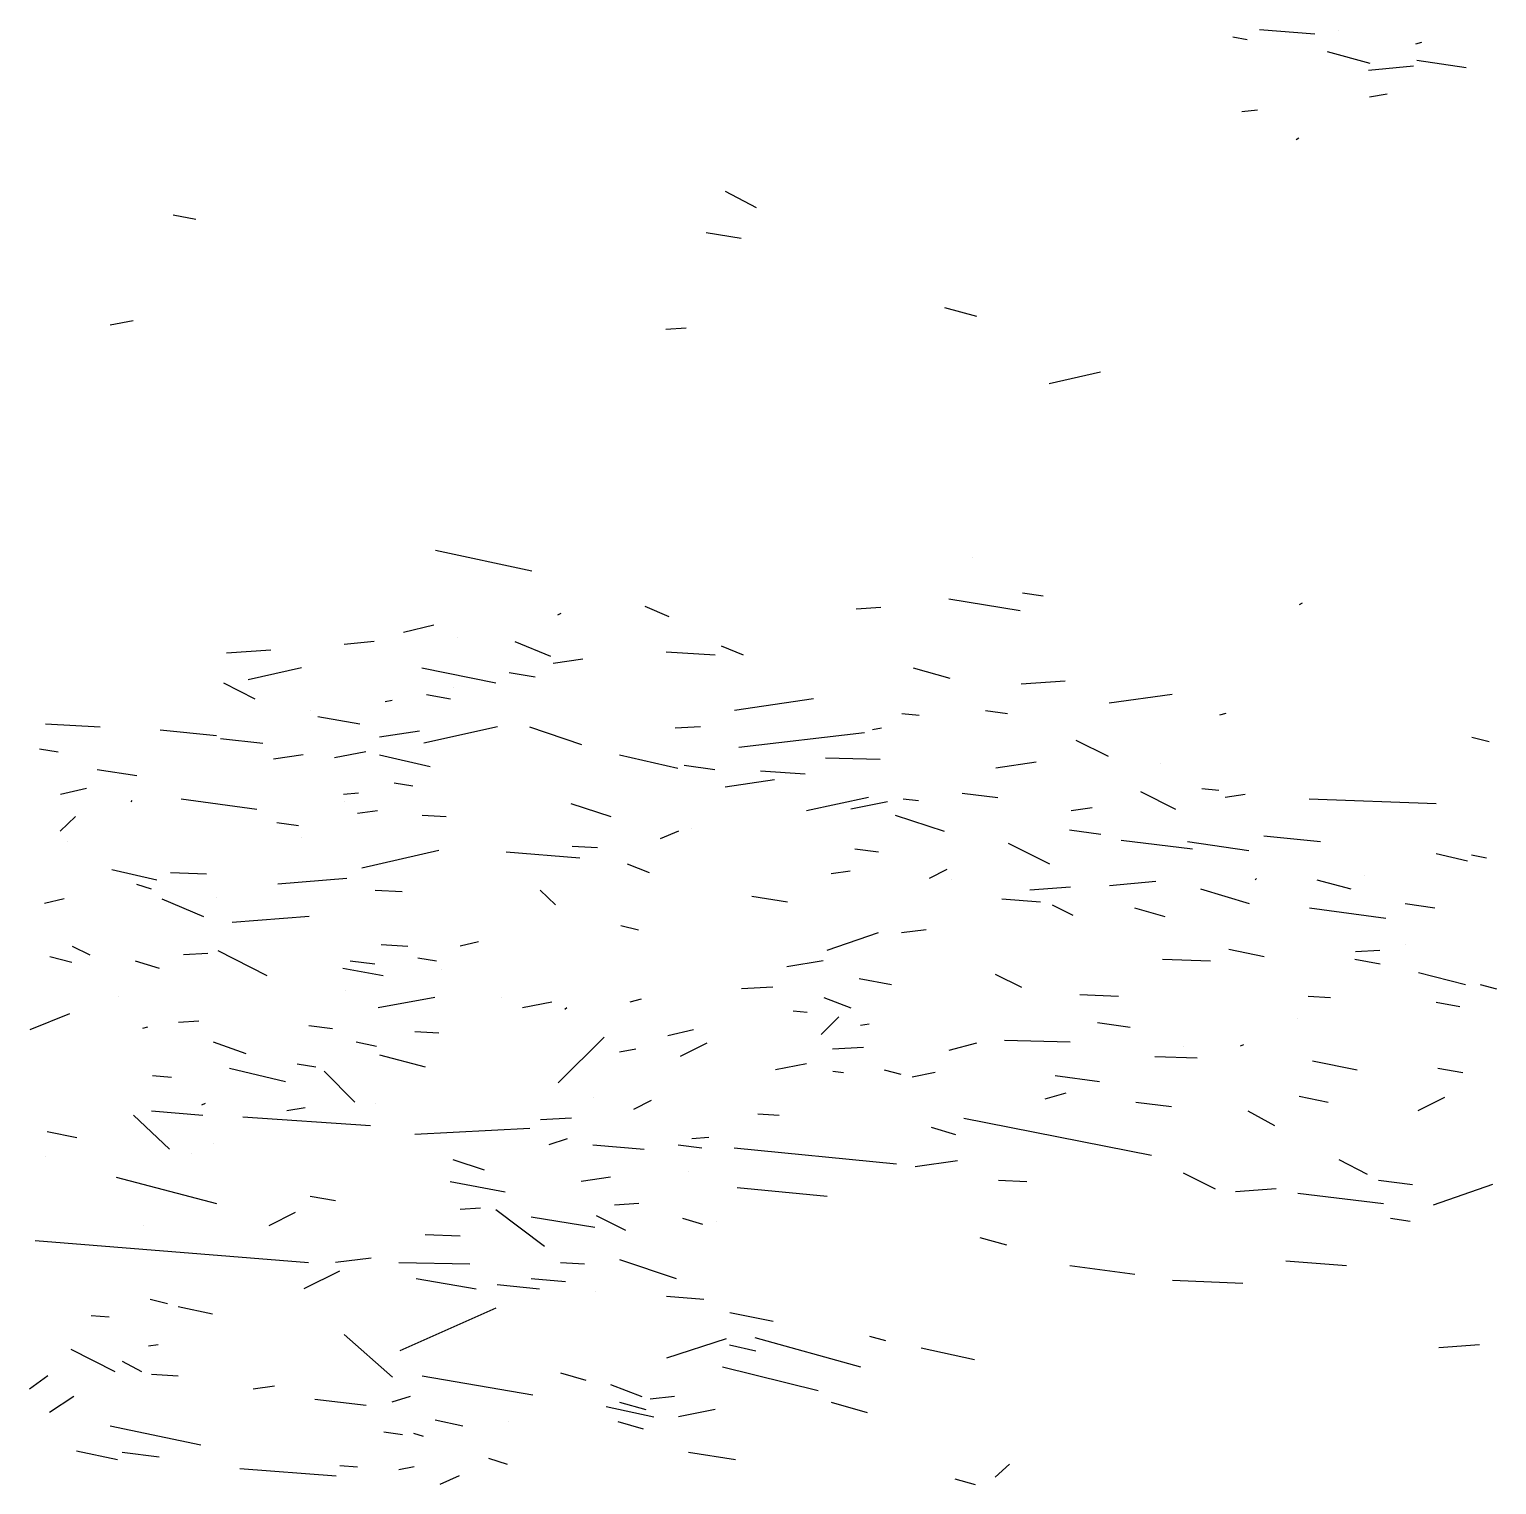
# Model space of a CAD drawing. Header units: inches. Extents: x 2 to 999, y -998 to -9.
import ezdxf

# ---------------------------------------------------------------- set-up
doc = ezdxf.new("R2010")
doc.units = ezdxf.units.IN
doc.header["$MEASUREMENT"] = 0

msp = doc.modelspace()

# ---------------------------------------------------------------- linework, layer by layer
for points in [[(838, -9), (875.6, -12)], [(819.9, -14), (829.6, -16)], [(891.8, -10), (891.8, -10)], [(948.1, -18), (944, -19)], [(884, -24), (913.1, -32)], [(942.8, -34), (912.2, -37)], [(945, -30), (978.5, -35)], [(924.8, -53), (912.7, -55)], [(836.6, -64), (826, -65)], [(864.7, -83), (863, -84)], [(475, -119), (496, -130)], [(99.8, -135), (115.2, -138)], [(462, -147), (485.7, -151)], [(624, -198), (645.8, -204)], [(72.6, -207), (57, -210)], [(448.3, -212), (434.5, -213)], [(730, -242), (695, -250)], [(278.1, -363), (343.5, -377)], [(643, -368), (643, -368)], [(627, -396), (675.3, -404)], [(676.9, -392), (690.9, -394)], [(363.3, -406), (361, -407)], [(420.2, -401), (436.7, -408)], [(580.6, -402), (563.9, -403)], [(867.1, -399), (865, -400)], [(277, -414), (256.2, -419)], [(236.4, -425), (215.9, -427)], [(292.9, -422), (292.9, -422)], [(332, -425), (356.1, -435)], [(472.2, -428), (487.2, -434)], [(166.2, -431), (136, -433)], [(378.2, -437), (358, -440)], [(434.9, -432), (468, -434)], [(186.9, -443), (150.7, -451)], [(268.8, -443), (319.1, -453)], [(328, -446), (345.8, -449)], [(602.6, -443), (627.5, -450)], [(134, -453), (155.2, -464)], [(290, -456), (290, -456)], [(705.9, -452), (676, -454)], [(248.6, -465), (243.9, -466)], [(272, -461), (288.3, -464)], [(535, -464), (481.3, -472)], [(778.7, -461), (735.9, -467)], [(193, -472), (193, -472)], [(198.1, -476), (226.7, -481)], [(595, -474), (606.7, -475)], [(651.9, -472), (666.8, -474)], [(815.2, -474), (810.8, -475)], [(12.9, -481), (50.1, -483)], [(91, -485), (129.3, -489)], [(267.2, -486), (240, -490)], [(320.2, -483), (270, -494)], [(341.8, -483), (377.3, -495)], [(458.2, -483), (440.9, -484)], [(569.6, -487), (484.2, -497)], [(581.2, -484), (575, -485)], [(9, -498), (21.5, -500)], [(132, -491), (160.7, -494)], [(713.2, -492), (735.2, -503)], [(982.4, -490), (994.2, -493)], [(188.1, -502), (168, -505)], [(230.6, -500), (209.3, -504)], [(240, -502), (274.5, -510)], [(403.1, -502), (442.7, -511)], [(543, -504), (580.3, -505)], [(686.2, -507), (658.9, -511)], [(771, -508), (771, -508)], [(48.1, -512), (75, -516)], [(447, -509), (467.9, -512)], [(499, -513), (529.3, -515)], [(40.8, -525), (23.2, -529)], [(225.7, -528), (215.5, -529)], [(250, -521), (262.6, -523)], [(508.4, -519), (475, -524)], [(636, -528), (660.2, -531)], [(757.2, -527), (780.9, -539)], [(798.8, -525), (810.3, -526)], [(71.6, -533), (70.9, -534)], [(105.1, -532), (156.5, -539)], [(215.9, -534), (215.9, -534)], [(370, -535), (397.1, -544)], [(572.3, -531), (530.2, -540)], [(585.1, -534), (560.2, -539)], [(595.8, -532), (606.3, -533)], [(724.3, -538), (710, -540)], [(828.2, -529), (814.8, -531)], [(871.8, -532), (958.2, -535)], [(33.3, -544), (22.9, -554)], [(170.2, -548), (184.9, -550)], [(238.5, -540), (225, -542)], [(269, -543), (285.3, -544)], [(590.4, -543), (623.8, -554)], [(187, -558), (187, -558)], [(443.1, -554), (430.6, -559)], [(452, -552), (452, -552)], [(709, -553), (730.2, -556)], [(840.9, -557), (879.5, -561)], [(28, -561), (28, -561)], [(280.2, -567), (228, -579)], [(326, -568), (376.1, -572)], [(370.8, -564), (388.2, -565)], [(563, -566), (579.1, -568)], [(667.2, -562), (695.2, -576)], [(744, -560), (792.6, -566)], [(789, -561), (830.8, -567)], [(408.2, -576), (423.2, -582)], [(958, -569), (979.3, -574)], [(982, -570), (992.4, -572)], [(58, -580), (88.6, -587)], [(98, -582), (122.3, -583)], [(217.8, -586), (170.8, -590)], [(559.8, -581), (547, -583)], [(625.5, -580), (613.5, -586)], [(629, -587), (629, -587)], [(767.5, -588), (736, -591)], [(836, -586), (835, -587)], [(877, -587), (900, -593)], [(909.1, -584), (909.1, -584)], [(74.9, -590), (84.8, -593)], [(237, -594), (255.3, -595)], [(349.2, -594), (359.5, -604)], [(493, -598), (517.3, -602)], [(709.5, -592), (681.9, -594)], [(798, -593), (831.1, -603)], [(25.6, -600), (12.4, -603)], [(92, -600), (120.4, -612)], [(129.5, -599), (129.5, -599)], [(662.9, -600), (689.1, -602)], [(697.2, -604), (711.2, -611)], [(753, -606), (773.8, -612)], [(872, -606), (923.9, -613)], [(937, -603), (957.2, -606)], [(192.1, -612), (139.9, -616)], [(403.9, -618), (416, -621)], [(578.9, -623), (544, -635)], [(611.5, -621), (594.7, -623)], [(31.2, -632), (43.2, -638)], [(123.4, -637), (106.7, -638)], [(130, -635), (163.3, -652)], [(241, -631), (259.3, -632)], [(307.2, -629), (294.9, -632)], [(817.1, -634), (841.2, -639)], [(919.9, -635), (903.2, -636)], [(937, -631), (937, -631)], [(16, -639), (30.9, -643)], [(74, -642), (90.2, -647)], [(215, -647), (242.5, -652)], [(220, -642), (236.7, -644)], [(266, -640), (278.6, -642)], [(282, -648), (282, -648)], [(541.4, -642), (516.7, -646)], [(772, -641), (804.7, -642)], [(902.9, -641), (920.1, -644)], [(566, -654), (587.9, -658)], [(658.3, -651), (676.3, -660)], [(946, -650), (978.1, -658)], [(988, -658), (999.2, -661)], [(62.8, -666), (62.8, -666)], [(216.7, -662), (216.7, -662)], [(277.6, -667), (239.1, -674)], [(323, -667), (323, -667)], [(417.9, -668), (410, -670)], [(507.3, -660), (486.1, -661)], [(542, -667), (560.3, -674)], [(716, -665), (742.3, -666)], [(871, -666), (886.3, -667)], [(29.3, -678), (2.3, -689)], [(357.1, -670), (337.2, -674)], [(367.2, -674), (366, -675)], [(521, -676), (530.6, -677)], [(958.2, -670), (974.1, -673)], [(82.3, -687), (79, -688)], [(117.1, -683), (103.3, -684)], [(192, -686), (208.1, -688)], [(552.1, -680), (540.2, -692)], [(572.7, -685), (566.8, -686)], [(728, -684), (750.1, -687)], [(864, -681), (864, -681)], [(127, -697), (149.2, -705)], [(224, -697), (237.9, -700)], [(264, -690), (280.3, -691)], [(392.6, -694), (361.5, -725)], [(453.3, -689), (436, -693)], [(462.4, -698), (444.3, -707)], [(645.8, -698), (627, -703)], [(664.8, -696), (709.3, -697)], [(240, -706), (271, -714)], [(414.2, -702), (403, -704)], [(568.9, -701), (547.8, -702)], [(767, -707), (795.7, -708)], [(786.7, -700), (786.7, -700)], [(827.2, -699), (825, -700)], [(138, -715), (176.1, -724)], [(184, -712), (196.8, -714)], [(202.3, -717), (223.3, -738)], [(530.1, -712), (509, -716)], [(548, -717), (555.4, -718)], [(582.9, -716), (594.3, -719)], [(874, -710), (904.4, -716)], [(959.2, -715), (976.3, -718)], [(85.8, -720), (98.6, -721)], [(617.6, -718), (602, -721)], [(699.1, -720), (729.3, -724)], [(385.2, -735), (385.2, -735)], [(424.5, -737), (412.5, -743)], [(706.5, -732), (692.2, -736)], [(865, -734), (884.7, -738)], [(963.7, -735), (945.7, -744)], [(72.7, -747), (97.3, -770)], [(85, -744), (119.8, -747)], [(121.4, -739), (119, -740)], [(189.4, -742), (177, -744)], [(237, -739), (237, -739)], [(497, -746), (511.6, -747)], [(754, -738), (778.3, -741)], [(830, -744), (848.2, -754)], [(147, -748), (233.9, -754)], [(342.2, -756), (264, -760)], [(370.5, -749), (349.3, -750)], [(615, -755), (631.5, -760)], [(637, -749), (764.6, -774)], [(14, -758), (34.3, -762)], [(127.1, -766), (127.1, -766)], [(367.6, -763), (355, -767)], [(385, -767), (419.8, -770)], [(443, -767), (459.1, -769)], [(463.9, -762), (452.2, -763)], [(13, -775), (13, -775)], [(112.5, -773), (112.5, -773)], [(289.9, -777), (311.1, -784)], [(481, -769), (591.4, -780)], [(892, -777), (911.2, -787)], [(450, -785), (450, -785)], [(632.8, -778), (604, -782)], [(786.2, -786), (807.9, -797)], [(61, -789), (129.3, -807)], [(288.1, -792), (325.4, -799)], [(396.9, -789), (377, -792)], [(483, -796), (544.1, -802)], [(660.7, -791), (679.8, -792)], [(849.4, -797), (821.8, -799)], [(919, -791), (942.1, -794)], [(996.3, -794), (956, -808)], [(192.9, -802), (210.1, -805)], [(416.3, -807), (399.6, -808)], [(864, -800), (922.3, -807)], [(182.7, -813), (164.7, -822)], [(308.7, -810), (294.9, -811)], [(319, -811), (352, -836)], [(343, -816), (386.2, -823)], [(387.2, -815), (407.2, -825)], [(445.8, -817), (459.4, -821)], [(927, -817), (940.4, -819)], [(79.9, -822), (79.9, -822)], [(468.7, -819), (468.7, -819)], [(6, -832), (191.7, -847)], [(271, -828), (294.9, -829)], [(648, -830), (666, -835)], [(234.2, -844), (210, -847)], [(253, -847), (301.3, -848)], [(363, -847), (379.3, -848)], [(403, -845), (441.6, -858)], [(856, -846), (897.2, -849)], [(212.7, -853), (188.6, -865)], [(709.1, -849), (753.2, -855)], [(264.9, -858), (305.6, -865)], [(320, -862), (348.7, -865)], [(343, -858), (366.3, -860)], [(387, -867), (387, -867)], [(779, -859), (826.6, -861)], [(84, -872), (95.8, -875)], [(103.1, -877), (126.5, -882)], [(435, -870), (460.3, -872)], [(44, -883), (56.2, -884)], [(319, -878), (253.8, -907)], [(478, -881), (507.5, -887)], [(216, -896), (248.9, -925)], [(573, -897), (583.8, -900)], [(30.2, -906), (60.2, -921)], [(89.6, -903), (82.9, -904)], [(475.6, -899), (435, -912)], [(477.9, -903), (495.7, -907)], [(495, -898), (566.9, -918)], [(608.1, -905), (644.4, -913)], [(987.5, -903), (959.9, -905)], [(65, -914), (78.2, -921)], [(14.5, -924), (2, -933)], [(85, -923), (103.1, -924)], [(269, -924), (344.2, -937)], [(363, -922), (380.1, -927)], [(473, -918), (538.1, -934)], [(168.7, -931), (154, -933)], [(397, -930), (418.3, -938)], [(32.3, -938), (15.8, -949)], [(196, -940), (230.9, -944)], [(260.8, -938), (248.4, -942)], [(394, -945), (426.3, -952)], [(403, -942), (421, -947)], [(440.4, -938), (424, -940)], [(468, -947), (443.2, -952)], [(547, -942), (571.3, -949)], [(277.9, -954), (296.7, -958)], [(327.9, -955), (327.9, -955)], [(402, -955), (419.2, -960)], [(57, -958), (118.5, -971)], [(243, -962), (255.5, -964)], [(263, -963), (269.7, -965)], [(34, -975), (62, -981)], [(65, -976), (90.2, -979)], [(450, -976), (481.9, -981)], [(145, -987), (210.5, -992)], [(213, -985), (225, -986)], [(263.6, -986), (253, -988)], [(314, -980), (326.7, -984)], [(668.2, -984), (658.3, -993)], [(294.1, -992), (281, -998)], [(631, -994), (644.9, -998)]]:
    msp.add_lwpolyline(points)

doc.saveas('drawing.dxf')
